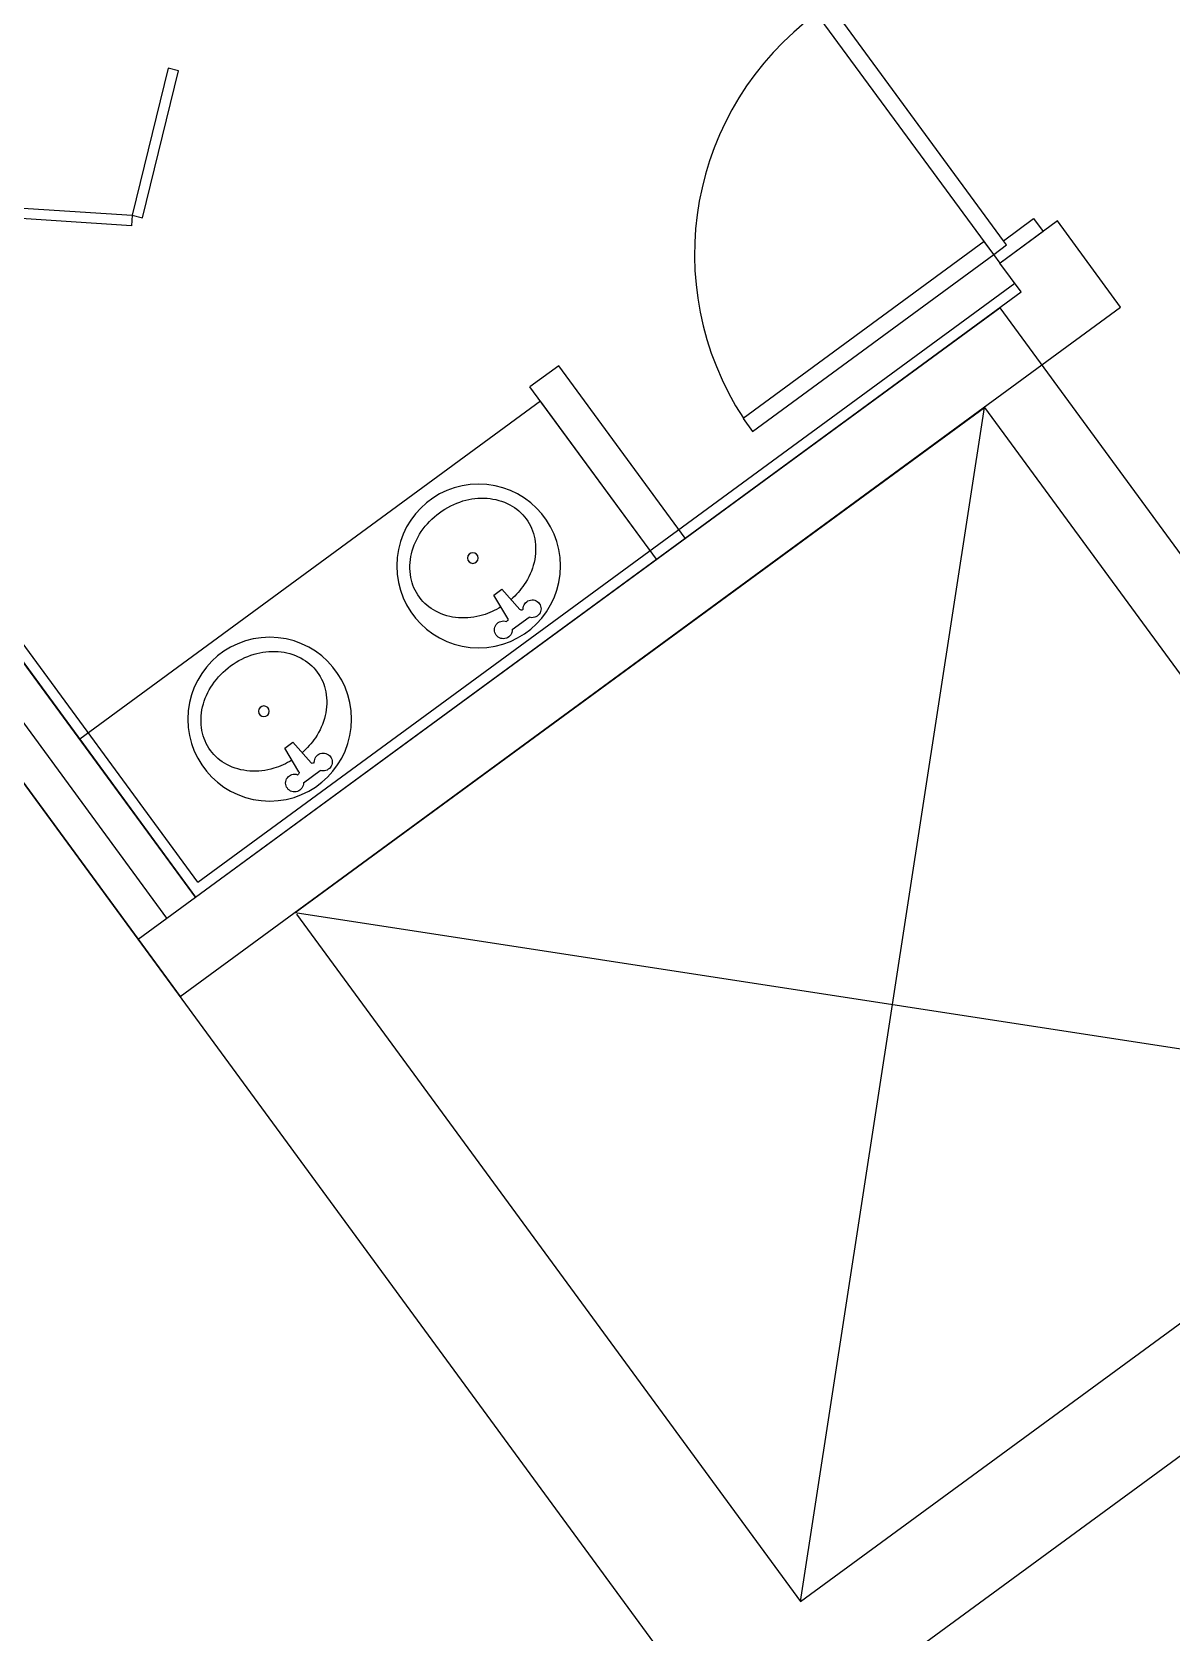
# Model space of a CAD drawing. Header units: millimetres. Extents: x 75184266 to 76346726, y -35077925 to -33679385.
# Drawn here: x 75497933 to 75501134, y -34601328 to -34596830 of the extents above; entities that cross this region are included whole.
import ezdxf

# ---------------------------------------------------------------- set-up
doc = ezdxf.new("R2010")
doc.units = ezdxf.units.MM
doc.header["$LTSCALE"] = 50
doc.header["$MEASUREMENT"] = 0
doc.layers.get('0').update_dxf_attribs({"linetype": 'CONTINUOUS'})
for name, color, linetype in [('XR-지하3층$0$1712-PL$0$DOOR', 4, 'CONTINUOUS'), ('XR-지하3층$0$W1', 3, 'CONTINUOUS'), ('XR-지하3층$0$XR-1F-PLAN$0$A-EQP1', 1, 'CONTINUOUS'), ('XR-지하3층$0$XR-1F-PLAN$0$A-FIN6', 6, 'CONTINUOUS')]:
    doc.layers.add(name, color=color, linetype=linetype)
doc.layers.add('건축', color=8, linetype='CONTINUOUS', plot=False)

# ---------------------------------------------------------------- blocks, each defined once
blk = doc.blocks.new('XR-지하3층$0$XR-1F-PLAN$0$1LAVA01')
at = {"layer": 'XR-지하3층$0$XR-1F-PLAN$0$A-EQP1'}
for p, q in [((-29.3, -30), (29.3, -30)), ((-29.3, -58), (-26.2, -58)), ((-21.2, -62.5), (-14, -139)), ((14, -139), (21.2, -62.5)), ((26.2, -58), (29.3, -58)), ((-14, -139), (14, -139))]:
    blk.add_line(p, q, dxfattribs=at)
blk.add_lwpolyline([(-17.7, -100.2, 0.064435), (-72.5, -111.9, 0.091719), (-131.5, -145.8, 0.103599), (-172.4, -198.4, 0.113912), (-186, -257.5, 0.113912), (-172.4, -316.6, 0.103599), (-131.5, -369.2, 0.091719), (-72.5, -403.1, 0.084785), (0, -415.5, 0.084785), (72.5, -403.1, 0.091719), (131.5, -369.2, 0.103599), (172.4, -316.6, 0.113912), (186, -257.5, 0.113912), (172.4, -198.4, 0.103599), (131.5, -145.8, 0.091719), (72.5, -111.9, 0.064435), (17.7, -100.2, 0.084785)], format="xyb", dxfattribs=at)
for centre, radius in [((0, -230), 230), ((0, -257.5), 15)]:
    blk.add_circle(centre, radius, dxfattribs=at)
for centre, radius, start, end in [((-50, -44), 25, 34.0558, 325.9442), ((50, -44), 25, 214.0558, 145.9442), ((-26.2, -63), 5, 5.3909, 90), ((26.2, -63), 5, 90, 174.6091)]:
    blk.add_arc(centre, radius, start, end, dxfattribs=at)
blk = doc.blocks.new('XR-지하3층$0$1712-PL$0$FSD1000')
at = {"layer": 'XR-지하3층$0$1712-PL$0$DOOR', "color": 9}
for p, q in [((25, -101.3, 0), (865, -101.3, 0)), ((40, -146.3, 0), (850, -146.3, 0))]:
    blk.add_line(p, q, dxfattribs=at)
at = {"layer": 'XR-지하3층$0$1712-PL$0$DOOR', "elevation": 0}
for points in [[(25, 738.7), (25, -101.3), (70, -101.3), (70, 738.7)], [(-5, -251.3), (-5, -101.3), (25, -101.3), (25, -146.3), (40, -146.3), (40, -251.3)], [(895, -251.3), (895, -101.3), (865, -101.3), (865, -146.3), (850, -146.3), (850, -251.3)]]:
    blk.add_lwpolyline(points, close=True, dxfattribs=at)
at = {"layer": 'XR-지하3층$0$1712-PL$0$DOOR', "color": 9}
blk.add_arc((25, -101.3, 0), 840, 360, 86.9291, dxfattribs=at)
blk = doc.blocks.new('XR-지하3층$0$A$C0D98130B')
at = {"layer": 'XR-지하3층$0$W1', "ltscale": 0.5}
for p, q in [((-2369.7, 1629.6, 0), (-133.8, -1418.1, 0)), ((-2090.2, 1586.7, 0), (-90.8, -1138.6, 0)), ((2329.2, 761, 0), (2168.1, 642.5, 0)), ((2506.7, 519, 0), (2329.3, 760.9, 0)), ((2227.1, 562, 0), (2168, 642.6, 0)), ((-90.8, -1138.6, 0), (2227.1, 562, 0)), ((-133.8, -1418.1, 0), (2506.7, 519, 0)), ((928.8, 353.6, 0), (848.2, 294.5, 0)), ((1283.8, -130.1, 0), (928.8, 353.6, 0)), ((1203.1, -189.3, 0), (848.2, 294.5, 0))]:
    blk.add_line(p, q, dxfattribs=at)
at = {"layer": 'XR-지하3층$0$W1', "ltscale": 100}
blk.add_line((-293.7, -862.1, 0), (-90.9, -1138.6, 0), dxfattribs=at)
at = {"layer": 'XR-지하3층$0$XR-1F-PLAN$0$A-EQP1', "elevation": 0}
for points in [[(-167.7, 1190), (-268.6, 777.2), (-239.5, 770), (-138.6, 1182.9)], [(-692.7, 804.8), (-268.6, 777.2), (-270.6, 747.2), (-694.7, 774.9)]]:
    blk.add_lwpolyline(points, close=True, dxfattribs=at)
at = {"layer": 'XR-지하3층$0$XR-1F-PLAN$0$A-EQP1', "linetype": 'Continuous', "elevation": 0}
blk.add_lwpolyline([(-90.9, -1138.6), (1203.1, -189.3), (877.8, 254.2), (-416.2, -695.1)], close=True, dxfattribs=at)
at = {"layer": 'XR-지하3층$0$XR-1F-PLAN$0$A-FIN6'}
for q in [(-2066, 1604.4, 0), (2209.4, 586.2, 0)]:
    blk.add_line((-84.4, -1096.6, 0), q, dxfattribs=at)
at = {"rotation": 126.293795718509}
blk.add_blockref('XR-지하3층$0$1712-PL$0$FSD1000', (2083.5, 586.7, 0), dxfattribs=at)
at = {"layer": 'XR-지하3층$0$XR-1F-PLAN$0$A-EQP1', "linetype": 'Continuous', "extrusion": (-4.95176e-11, -5.53307e-11, -1), "zscale": -0.9999999999999998, "rotation": 143.7348703911819}
for p in [(-839.9, -393.7, 0), (-253.3, -824.1, 0)]:
    blk.add_blockref('XR-지하3층$0$XR-1F-PLAN$0$1LAVA01', p, dxfattribs=at)

msp = doc.modelspace()

# ---------------------------------------------------------------- linework, layer by layer
at = {"layer": '건축', "ltscale": 100}
msp.add_line((75498311.4, -34599319.6, 0), (75492408, -34591267.5, 0), dxfattribs=at)
at = {"layer": '건축', "ltscale": 0.5}
for p, q in [((75498230.7, -34599378.7, 0), (75492327.4, -34591326.6, 0)), ((75498391.7, -34599260.7, 0), (75492606.6, -34591369.9, 0)), ((75500090.3, -34601239.3, 0), (75500607.4, -34597884.8, 0)), ((75498671.6, -34599303.6, 0), (75502026.1, -34599820.6, 0))]:
    msp.add_line(p, q, dxfattribs=at)
at = {"layer": '건축', "extrusion": (-2.19818e-06, -2.19672e-06, 1)}
for p, q in [((75498230.7, -34599378.7, 0), (75500650.4, -34597605.3, 0)), ((75500650.4, -34597605.3, 0), (75502187.4, -34599702.4, 0)), ((75498671.6, -34599303.6, 0), (75500607.4, -34597884.8, 0)), ((75500607.4, -34597884.8, 0), (75502026.1, -34599820.6, 0)), ((75498675.3, -34599308.6, 0), (75500090.3, -34601239.3, 0)), ((75500090.3, -34601239.3, 0), (75502026.1, -34599820.6, 0))]:
    msp.add_line(p, q, dxfattribs=at)
at = {"layer": '건축', "extrusion": (-2.19752e-06, -2.19673e-06, 1), "elevation": -89.9}
msp.add_lwpolyline([(75501718.4, -34604137.5), (75498230.7, -34599378.7)], dxfattribs=at)
at = {"layer": '건축', "extrusion": (-2.19818e-06, -2.19672e-06, 1), "elevation": -89.9}
msp.add_lwpolyline([(75500267.7, -34601481.4), (75502364.8, -34599944.4)], dxfattribs=at)

# ---------------------------------------------------------------- block references
at = {"layer": '건축', "ltscale": 0.5}
msp.add_blockref('XR-지하3층$0$A$C0D98130B', (75498482.8, -34598121.8, 0), dxfattribs=at)

doc.saveas('drawing.dxf')
